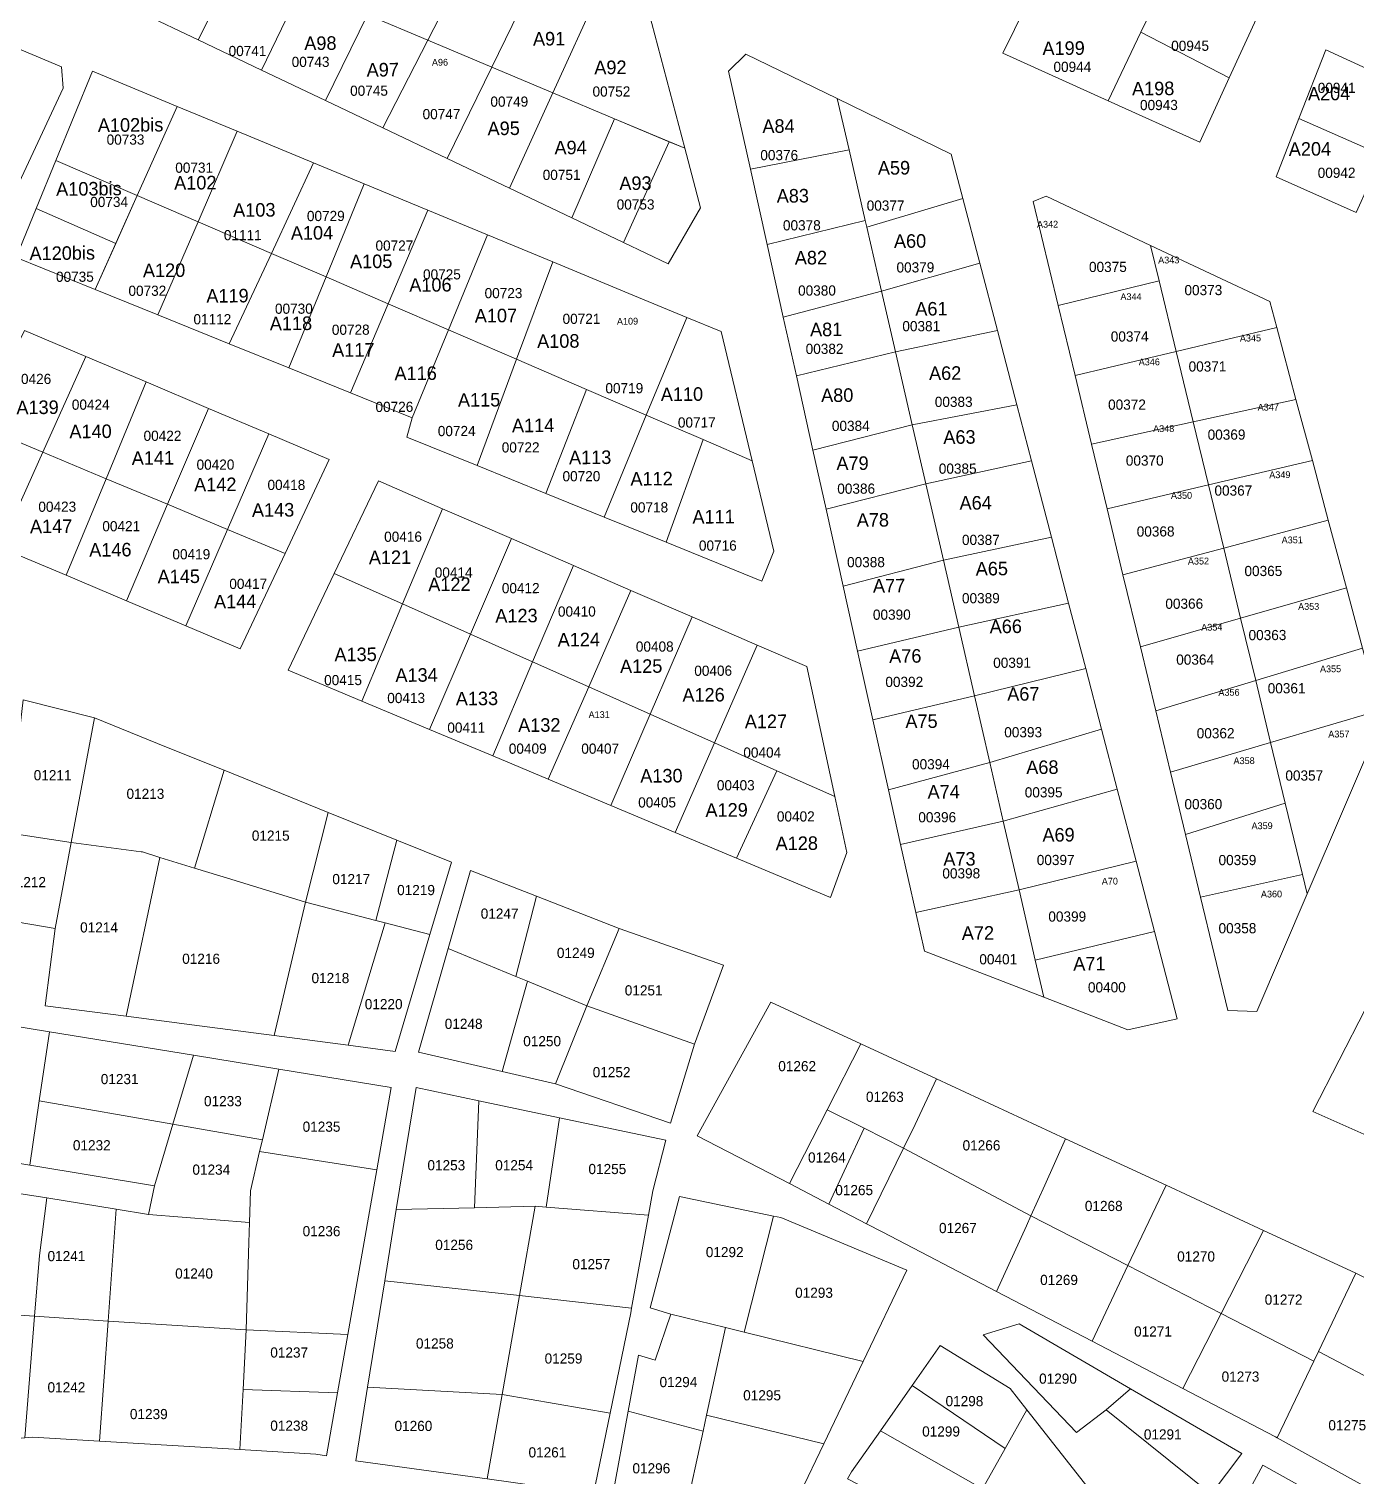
# Model space of a CAD drawing. Header units: metres. Extents: x 245225 to 248406, y 1633796 to 1637634.
# Drawn here: x 246981.7 to 247177.5, y 1634356 to 1634569.6 of the extents above; entities that cross this region are included whole.
import ezdxf
from ezdxf.enums import TextEntityAlignment as Align

# ---------------------------------------------------------------- set-up
doc = ezdxf.new("R2010")
doc.units = ezdxf.units.M
doc.header["$MEASUREMENT"] = 0
doc.layers.add('historique_numero_parcelle', color=7, linetype='Continuous')
doc.layers.add('numero_lot', color=7, linetype='Continuous')
doc.layers.add('LIMITES_PARCELLES', color=7, linetype='Continuous', lineweight=0, true_color=0xffffff)
doc.styles.add('Style-FANCY', font='FANCY.shx')
doc.styles.add('Style-WORKING', font='WORKING.shx')

msp = doc.modelspace()

# ---------------------------------------------------------------- linework, layer by layer
at = {"layer": 'limites_parcelles', "flags": 128}
for points in [[(247145.724, 1634569.122), (247140.875, 1634559.022), (247125.372, 1634566.054), (247130.501, 1634576.586), (247134.485, 1634584.766), (247149.736, 1634577.479), (247145.724, 1634569.122)], [(247078.441, 1634552), (247068.052, 1634556.368), (247058.987, 1634560.179), (247065.717, 1634575.002), (247073.143, 1634572.086), (247078.441, 1634552)], [(246959.399, 1634544.776), (246977.814, 1634567.636), (246986.493, 1634564.038), (246986.705, 1634560.863), (246976.121, 1634538.214), (246959.399, 1634544.776)], [(247100.925, 1634559.325), (247102.663, 1634551.759), (247088.106, 1634548.905), (247084.891, 1634563.355), (247087.431, 1634565.895), (247100.925, 1634559.325)], [(247119.457, 1634544.603), (247105.283, 1634540.356), (247105.054, 1634541.356), (247102.663, 1634551.759), (247100.925, 1634559.325), (247117.752, 1634551.131), (247119.457, 1634544.603)], [(247069.411, 1634538.08), (247076.124, 1634552.974), (247078.441, 1634552), (247080.763, 1634543.194), (247076.001, 1634534.939), (247069.411, 1634538.08)], [(247147.15, 1634537.671), (247148.417, 1634532.421), (247133.516, 1634528.777), (247129.817, 1634544.146), (247131.722, 1634544.94), (247147.15, 1634537.671)], [(247105.283, 1634540.356), (247107.452, 1634530.919), (247092.964, 1634527.07), (247090.573, 1634537.815), (247105.054, 1634541.356), (247105.283, 1634540.356)], [(247165.768, 1634525.547), (247150.929, 1634522.014), (247148.417, 1634532.421), (247147.15, 1634537.671), (247164.742, 1634529.382), (247165.768, 1634525.547)], [(247078.716, 1634527.035), (247072.75, 1634512.613), (247063.949, 1634516.412), (247053.618, 1634520.871), (247058.948, 1634535.227), (247069.574, 1634530.824), (247078.716, 1634527.035)], [(247053.618, 1634520.871), (247047.788, 1634505.172), (247037.425, 1634509.38), (247038.218, 1634512.237), (247043.567, 1634525.21), (247053.618, 1634520.871)], [(247088.358, 1634505.875), (247081.124, 1634508.998), (247072.75, 1634512.613), (247078.716, 1634527.035), (247083.78, 1634524.937), (247088.358, 1634505.875)], [(247088.358, 1634505.875), (247091.558, 1634492.552), (247089.812, 1634488.107), (247075.662, 1634493.853), (247081.124, 1634508.998), (247088.358, 1634505.875)], [(247100.568, 1634456.308), (247092.032, 1634460.118), (247082.813, 1634464.232), (247089.12, 1634478.667), (247096.418, 1634475.501), (247100.568, 1634456.308)], [(247010.463, 1634460.198), (247006.117, 1634445.772), (247000.994, 1634447.352), (246998.436, 1634448.141), (246998.237, 1634448.167), (246987.933, 1634449.541), (246991.374, 1634467.919), (247001.983, 1634463.628), (247010.463, 1634460.198)], [(247170.258, 1634441.943), (247169.566, 1634444.808), (247167.017, 1634455.37), (247164.859, 1634464.307), (247180.873, 1634469.046), (247181.252, 1634467.629), (247170.258, 1634441.943)], [(247025.818, 1634453.986), (247022.46, 1634440.732), (247011.476, 1634444.12), (247006.117, 1634445.772), (247010.463, 1634460.198), (247025.818, 1634453.986)], [(247100.568, 1634456.308), (247102.345, 1634448.09), (247099.911, 1634441.423), (247086.04, 1634447.239), (247092.032, 1634460.118), (247100.568, 1634456.308)], [(246998.237, 1634448.167), (246998.436, 1634448.141), (247000.994, 1634447.352), (246996.013, 1634423.896), (246984.098, 1634425.454), (246985.553, 1634436.831), (246987.933, 1634449.541), (246998.237, 1634448.167)], [(247040.843, 1634435.96), (247034.213, 1634437.682), (247032.843, 1634438.037), (247035.943, 1634449.89), (247044.026, 1634446.62), (247040.843, 1634435.96)], [(247022.46, 1634440.732), (247017.878, 1634421.036), (247006.861, 1634422.477), (246996.013, 1634423.896), (247000.994, 1634447.352), (247006.117, 1634445.772), (247011.476, 1634444.12), (247022.46, 1634440.732)], [(247170.258, 1634441.943), (247162.837, 1634424.607), (247158.551, 1634424.766), (247154.531, 1634441.469), (247169.566, 1634444.808), (247170.258, 1634441.943)], [(247130.136, 1634432.197), (247131.401, 1634426.693), (247113.783, 1634433.497), (247112.51, 1634439.219), (247127.751, 1634442.575), (247130.136, 1634432.197)], [(247032.843, 1634438.037), (247034.213, 1634437.682), (247028.756, 1634419.614), (247017.878, 1634421.036), (247022.46, 1634440.732), (247032.843, 1634438.037)], [(247064.002, 1634425.454), (247055.208, 1634429.07), (247053.497, 1634429.774), (247056.56, 1634441.61), (247068.765, 1634436.831), (247064.002, 1634425.454)], [(247130.136, 1634432.197), (247147.723, 1634436.387), (247151.09, 1634423.496), (247143.787, 1634421.908), (247131.401, 1634426.693), (247130.136, 1634432.197)], [(247053.497, 1634429.774), (247055.208, 1634429.07), (247051.49, 1634415.748), (247039.131, 1634418.575), (247043.505, 1634433.883), (247053.497, 1634429.774)], [(246984.713, 1634421.615), (246983.206, 1634411.43), (246981.797, 1634401.914), (246959.906, 1634405.533), (246964.005, 1634424.993), (246984.713, 1634421.615)], [(247099.431, 1634410.079), (247093.86, 1634399.194), (247080.274, 1634406.271), (247085.81, 1634416.33), (247091.122, 1634425.983), (247104.416, 1634419.819), (247099.431, 1634410.079)], [(247115.562, 1634414.652), (247112.419, 1634407.924), (247110.709, 1634404.44), (247104.874, 1634407.357), (247099.431, 1634410.079), (247104.416, 1634419.819), (247115.562, 1634414.652)], [(247033.001, 1634401.251), (247015.717, 1634403.929), (247016.124, 1634405.677), (247018.555, 1634416.094), (247035.136, 1634413.389), (247033.001, 1634401.251)], [(247131.526, 1634398.965), (247129.495, 1634394.466), (247110.709, 1634404.44), (247112.419, 1634407.924), (247115.562, 1634414.652), (247134.618, 1634405.817), (247131.526, 1634398.965)], [(247047.425, 1634395.64), (247048.054, 1634411.432), (247059.93, 1634408.923), (247058, 1634395.73), (247056.38, 1634395.859), (247047.425, 1634395.64)], [(247016.124, 1634405.677), (247015.717, 1634403.929), (247014.364, 1634398.134), (247014.22, 1634393.475), (246999.336, 1634394.642), (247000.183, 1634398.875), (247002.903, 1634407.988), (247016.124, 1634405.677)], [(247073.057, 1634394.526), (247058, 1634395.73), (247059.93, 1634408.923), (247075.618, 1634405.61), (247073.713, 1634398.149), (247073.057, 1634394.526)], [(247149.438, 1634398.946), (247143.817, 1634387.105), (247129.495, 1634394.466), (247131.526, 1634398.965), (247134.618, 1634405.817), (247149.438, 1634398.946)], [(247030.982, 1634389.773), (247028.723, 1634376.927), (247013.729, 1634377.603), (247014.128, 1634390.499), (247014.22, 1634393.475), (247014.364, 1634398.134), (247015.717, 1634403.929), (247033.001, 1634401.251), (247030.982, 1634389.773)], [(247129.495, 1634394.466), (247128.825, 1634392.982), (247124.439, 1634383.265), (247107.643, 1634392.014), (247105.229, 1634393.272), (247110.709, 1634404.44), (247129.495, 1634394.466)], [(246983.249, 1634388.609), (246982.519, 1634379.621), (246972.68, 1634380.258), (246952.416, 1634381.568), (246955.826, 1634391.097), (246956.149, 1634392.24), (246959.104, 1634400.967), (246984.307, 1634397.076), (246983.249, 1634388.609)], [(246994.548, 1634395.417), (246993.358, 1634378.92), (246982.519, 1634379.621), (246983.249, 1634388.609), (246984.307, 1634397.076), (246994.548, 1634395.417)], [(247091.527, 1634394.406), (247087.171, 1634377.268), (247084.453, 1634377.939), (247076.383, 1634379.931), (247073.313, 1634380.884), (247077.664, 1634397.319), (247091.527, 1634394.406)], [(246999.336, 1634394.642), (247014.22, 1634393.475), (247014.128, 1634390.499), (247013.729, 1634377.603), (246993.358, 1634378.92), (246994.548, 1634395.417), (246999.336, 1634394.642)], [(247054.054, 1634382.669), (247034.185, 1634384.873), (247035.877, 1634395.356), (247047.425, 1634395.64), (247056.38, 1634395.859), (247054.054, 1634382.669)], [(247058, 1634395.73), (247073.057, 1634394.526), (247070.581, 1634380.835), (247054.054, 1634382.669), (247056.38, 1634395.859), (247058, 1634395.73)], [(247104.736, 1634372.933), (247087.171, 1634377.268), (247091.527, 1634394.406), (247092.604, 1634394.18), (247111.178, 1634386.401), (247104.736, 1634372.933)], [(247143.817, 1634387.105), (247138.514, 1634375.933), (247124.439, 1634383.265), (247128.825, 1634392.982), (247129.495, 1634394.466), (247143.817, 1634387.105)], [(247177.429, 1634385.968), (247171.904, 1634374.412), (247171.234, 1634373.012), (247157.553, 1634380.044), (247163.814, 1634392.28), (247177.429, 1634385.968)], [(247195.8, 1634376.657), (247189.968, 1634364.914), (247171.904, 1634374.412), (247177.429, 1634385.968), (247178.435, 1634385.502), (247195.8, 1634376.657)], [(247070.581, 1634380.835), (247070.456, 1634380.143), (247067.416, 1634365.323), (247051.484, 1634368.098), (247054.054, 1634382.669), (247070.581, 1634380.835)], [(246982.519, 1634379.621), (246981.061, 1634361.686), (246971.636, 1634360.842), (246971.087, 1634360.839), (246971.881, 1634370.512), (246972.68, 1634380.258), (246982.519, 1634379.621)], [(247171.234, 1634373.012), (247165.825, 1634361.698), (247165.603, 1634361.821), (247151.885, 1634368.967), (247157.553, 1634380.044), (247171.234, 1634373.012)], [(246993.358, 1634378.92), (246992.081, 1634361.198), (246982.272, 1634361.795), (246981.061, 1634361.686), (246982.519, 1634379.621), (246993.358, 1634378.92)], [(247013.729, 1634377.603), (247013.264, 1634368.811), (247012.795, 1634359.938), (246992.081, 1634361.198), (246993.358, 1634378.92), (247013.729, 1634377.603)], [(247084.453, 1634377.939), (247081.651, 1634365.036), (247081.137, 1634362.666), (247070.091, 1634365.618), (247071.62, 1634373.899), (247074.054, 1634373.158), (247076.383, 1634379.931), (247084.453, 1634377.939)], [(247087.171, 1634377.268), (247104.736, 1634372.933), (247098.931, 1634360.794), (247081.651, 1634365.036), (247084.453, 1634377.939), (247087.171, 1634377.268)], [(247144.169, 1634368.931), (247140.599, 1634365.79), (247136.234, 1634362.483), (247122.475, 1634376.903), (247127.767, 1634378.49), (247144.169, 1634368.931)], [(247125.687, 1634360.103), (247111.983, 1634369.415), (247116.125, 1634375.315), (247126.444, 1634368.965), (247128.914, 1634365.813), (247125.687, 1634360.103)], [(247189.968, 1634364.914), (247183.498, 1634351.885), (247165.825, 1634361.698), (247171.234, 1634373.012), (247171.904, 1634374.412), (247189.968, 1634364.914)], [(247027.206, 1634368.304), (247025.57, 1634359.004), (247024.024, 1634359.255), (247012.795, 1634359.938), (247013.264, 1634368.811), (247027.206, 1634368.304)], [(247081.137, 1634362.666), (247078.444, 1634350.264), (247071.173, 1634352.429), (247067.76, 1634352.997), (247070.091, 1634365.618), (247081.137, 1634362.666)], [(247098.931, 1634360.794), (247091.969, 1634346.237), (247078.444, 1634350.264), (247081.137, 1634362.666), (247081.651, 1634365.036), (247098.931, 1634360.794)], [(247137.954, 1634354.281), (247131.203, 1634340.448), (247118.478, 1634347.348), (247122.335, 1634354.172), (247125.687, 1634360.103), (247128.914, 1634365.813), (247137.954, 1634354.281)], [(247122.335, 1634354.172), (247118.478, 1634347.348), (247112.927, 1634350.22), (247102.444, 1634355.644), (247103.028, 1634356.662), (247107.282, 1634362.72), (247122.335, 1634354.172)]]:
    msp.add_lwpolyline(points, close=True, dxfattribs=at)
at = {"layer": 'limites_parcelles'}
for points in [[(247047.755, 1634582.056), (247040.522, 1634567.943), (247031.609, 1634571.69), (247038.437, 1634585.715)], [(247012.524, 1634579.714), (247006.632, 1634568.007), (246998.136, 1634572.057), (247003.865, 1634583.354)], [(247191.983, 1634577.65), (247187.627, 1634566.787), (247176.014, 1634572.245), (247180.061, 1634583.531)], [(247056.984, 1634578.432), (247049.948, 1634563.98), (247040.522, 1634567.943), (247047.755, 1634582.056)], [(247021.873, 1634575.783), (247015.993, 1634563.545), (247006.632, 1634568.007), (247012.524, 1634579.714)], [(247065.717, 1634575.002), (247058.987, 1634560.179), (247049.948, 1634563.98), (247056.984, 1634578.432)], [(247163.062, 1634571.778), (247158.763, 1634562.372), (247145.724, 1634569.122), (247149.736, 1634577.479)], [(247031.609, 1634571.69), (247025.449, 1634559.037), (247015.993, 1634563.545), (247021.873, 1634575.783)], [(247040.522, 1634567.943), (247033.895, 1634555.011), (247025.449, 1634559.037), (247031.609, 1634571.69)], [(247049.948, 1634563.98), (247043.379, 1634550.489), (247033.895, 1634555.011), (247040.522, 1634567.943)], [(247158.763, 1634562.372), (247154.423, 1634552.877), (247140.875, 1634559.022), (247145.724, 1634569.122)], [(247185.734, 1634560.683), (247181.329, 1634550.97), (247169.044, 1634556.39), (247172.997, 1634566.53)], [(247058.987, 1634560.179), (247052.594, 1634546.097), (247043.379, 1634550.489), (247049.948, 1634563.98)], [(247003.543, 1634558.186), (246997.658, 1634545.026), (246985.671, 1634550.2), (246991.069, 1634563.355)], [(247068.052, 1634556.368), (247061.76, 1634541.727), (247052.594, 1634546.097), (247058.987, 1634560.179)], [(247012.394, 1634554.518), (247006.622, 1634541.157), (246997.658, 1634545.026), (247003.543, 1634558.186)], [(247076.124, 1634552.974), (247069.411, 1634538.08), (247061.76, 1634541.727), (247068.052, 1634556.368)], [(247181.329, 1634550.97), (247177.493, 1634542.512), (247165.695, 1634547.797), (247169.044, 1634556.39)], [(247023.683, 1634549.841), (247017.452, 1634536.482), (247006.622, 1634541.157), (247012.394, 1634554.518)], [(247105.054, 1634541.356), (247090.573, 1634537.815), (247088.106, 1634548.905), (247102.663, 1634551.759)], [(246994.494, 1634537.949), (246982.757, 1634543.101), (246985.671, 1634550.2), (246997.658, 1634545.026)], [(247031.155, 1634546.744), (247025.514, 1634533.002), (247017.452, 1634536.482), (247023.683, 1634549.841)], [(247040.538, 1634542.856), (247034.681, 1634529.045), (247025.514, 1634533.002), (247031.155, 1634546.744)], [(247006.622, 1634541.157), (247000.692, 1634527.431), (246991.461, 1634531.169), (246997.658, 1634545.026)], [(247121.955, 1634535.04), (247107.452, 1634530.919), (247105.283, 1634540.356), (247119.457, 1634544.603)], [(246994.494, 1634537.949), (246991.461, 1634531.169), (246979.798, 1634535.891), (246982.757, 1634543.101)], [(247049.338, 1634539.209), (247043.567, 1634525.21), (247034.681, 1634529.045), (247040.538, 1634542.856)], [(247017.452, 1634536.482), (247011.238, 1634523.161), (247000.692, 1634527.431), (247006.622, 1634541.157)], [(247058.948, 1634535.227), (247053.618, 1634520.871), (247043.567, 1634525.21), (247049.338, 1634539.209)], [(247025.514, 1634533.002), (247020.016, 1634519.607), (247011.238, 1634523.161), (247017.452, 1634536.482)], [(247124.555, 1634525.085), (247109.513, 1634521.949), (247107.452, 1634530.919), (247121.955, 1634535.04)], [(247034.681, 1634529.045), (247029.115, 1634515.923), (247020.016, 1634519.607), (247025.514, 1634533.002)], [(247150.929, 1634522.014), (247136, 1634518.459), (247133.516, 1634528.777), (247148.417, 1634532.421)], [(247109.513, 1634521.949), (247094.892, 1634518.404), (247092.964, 1634527.07), (247107.452, 1634530.919)], [(247043.567, 1634525.21), (247038.218, 1634512.237), (247029.115, 1634515.923), (247034.681, 1634529.045)], [(247168.602, 1634514.946), (247153.436, 1634511.631), (247150.929, 1634522.014), (247165.768, 1634525.547)], [(246990.083, 1634521.286), (246983.743, 1634507.128), (246974.204, 1634511.111), (246981.047, 1634525.121)], [(247127.419, 1634514.123), (247111.987, 1634511.181), (247109.513, 1634521.949), (247124.555, 1634525.085)], [(246998.978, 1634517.511), (246993.064, 1634503.236), (246983.743, 1634507.128), (246990.083, 1634521.286)], [(247111.987, 1634511.181), (247097.335, 1634507.424), (247094.892, 1634518.404), (247109.513, 1634521.949)], [(247153.436, 1634511.631), (247138.433, 1634508.351), (247136, 1634518.459), (247150.929, 1634522.014)], [(247063.949, 1634516.412), (247057.951, 1634501.045), (247047.788, 1634505.172), (247053.618, 1634520.871)], [(247008.152, 1634513.618), (247002.117, 1634499.456), (246993.064, 1634503.236), (246998.978, 1634517.511)], [(247072.75, 1634512.613), (247066.524, 1634497.564), (247057.951, 1634501.045), (247063.949, 1634516.412)], [(247171.014, 1634505.925), (247155.685, 1634502.315), (247153.436, 1634511.631), (247168.602, 1634514.946)], [(247017.067, 1634509.835), (247010.988, 1634495.752), (247002.117, 1634499.456), (247008.152, 1634513.618)], [(247081.124, 1634508.998), (247075.662, 1634493.853), (247066.524, 1634497.564), (247072.75, 1634512.613)], [(247129.569, 1634505.889), (247113.983, 1634502.493), (247111.987, 1634511.181), (247127.419, 1634514.123)], [(246983.743, 1634507.128), (246977.448, 1634493.072), (246967.454, 1634497.293), (246974.204, 1634511.111)], [(247113.983, 1634502.493), (247099.272, 1634498.721), (247097.335, 1634507.424), (247111.987, 1634511.181)], [(247155.685, 1634502.315), (247140.733, 1634498.794), (247138.433, 1634508.351), (247153.436, 1634511.631)], [(247019.485, 1634492.204), (247010.988, 1634495.752), (247017.067, 1634509.835), (247025.994, 1634506.046)], [(246993.064, 1634503.236), (246987.155, 1634488.973), (246977.448, 1634493.072), (246983.743, 1634507.128)], [(247132.518, 1634494.6), (247116.579, 1634491.195), (247113.983, 1634502.493), (247129.569, 1634505.889)], [(247173.371, 1634497.109), (247157.932, 1634493.003), (247155.685, 1634502.315), (247171.014, 1634505.925)], [(247002.117, 1634499.456), (246996.049, 1634485.217), (246987.155, 1634488.973), (246993.064, 1634503.236)], [(247042.708, 1634498.802), (247036.807, 1634484.765), (247026.723, 1634489.266), (247033.236, 1634502.912)], [(247116.579, 1634491.195), (247101.797, 1634487.369), (247099.272, 1634498.721), (247113.983, 1634502.493)], [(247157.932, 1634493.003), (247143.078, 1634489.052), (247140.733, 1634498.794), (247155.685, 1634502.315)], [(247010.988, 1634495.752), (247004.838, 1634481.505), (246996.049, 1634485.217), (247002.117, 1634499.456)], [(247052.867, 1634494.395), (247046.807, 1634480.302), (247036.807, 1634484.765), (247042.708, 1634498.802)], [(247019.485, 1634492.204), (247012.861, 1634478.117), (247004.838, 1634481.505), (247010.988, 1634495.752)], [(247176.039, 1634487.128), (247160.433, 1634482.645), (247157.932, 1634493.003), (247173.371, 1634497.109)], [(247062.01, 1634490.429), (247055.983, 1634476.207), (247046.807, 1634480.302), (247052.867, 1634494.395)], [(247135.058, 1634484.873), (247118.845, 1634481.338), (247116.579, 1634491.195), (247132.518, 1634494.6)], [(247118.845, 1634481.338), (247103.931, 1634477.78), (247101.797, 1634487.369), (247116.579, 1634491.195)], [(247160.433, 1634482.645), (247145.642, 1634478.397), (247143.078, 1634489.052), (247157.932, 1634493.003)], [(247036.807, 1634484.765), (247030.774, 1634470.413), (247019.901, 1634474.972), (247026.723, 1634489.266)], [(247070.489, 1634486.75), (247064.26, 1634472.513), (247055.983, 1634476.207), (247062.01, 1634490.429)], [(247079.533, 1634482.827), (247073.346, 1634468.458), (247064.26, 1634472.513), (247070.489, 1634486.75)], [(247178.422, 1634478.216), (247162.656, 1634473.437), (247160.433, 1634482.645), (247176.039, 1634487.128)], [(247046.807, 1634480.302), (247040.756, 1634466.227), (247030.774, 1634470.413), (247036.807, 1634484.765)], [(247137.575, 1634475.238), (247121.178, 1634471.183), (247118.845, 1634481.338), (247135.058, 1634484.873)], [(247089.12, 1634478.667), (247082.813, 1634464.232), (247073.346, 1634468.458), (247079.533, 1634482.827)], [(247162.656, 1634473.437), (247147.912, 1634468.967), (247145.642, 1634478.397), (247160.433, 1634482.645)], [(247121.178, 1634471.183), (247106.185, 1634467.647), (247103.931, 1634477.78), (247118.845, 1634481.338)], [(247055.983, 1634476.207), (247050.094, 1634462.311), (247040.756, 1634466.227), (247046.807, 1634480.302)], [(247180.873, 1634469.046), (247164.859, 1634464.307), (247162.656, 1634473.437), (247178.422, 1634478.216)], [(247064.26, 1634472.513), (247058.293, 1634458.873), (247050.094, 1634462.311), (247055.983, 1634476.207)], [(247139.916, 1634466.273), (247123.441, 1634461.334), (247121.178, 1634471.183), (247137.575, 1634475.238)], [(247073.346, 1634468.458), (247067.548, 1634454.993), (247058.293, 1634458.873), (247064.26, 1634472.513)], [(247164.859, 1634464.307), (247150.086, 1634459.935), (247147.912, 1634468.967), (247162.656, 1634473.437)], [(246978.55, 1634450.989), (246980.821, 1634470.595), (246991.374, 1634467.919), (246987.933, 1634449.541)], [(247123.441, 1634461.334), (247108.487, 1634457.301), (247106.185, 1634467.647), (247121.178, 1634471.183)], [(247082.813, 1634464.232), (247077.038, 1634451.014), (247067.548, 1634454.993), (247073.346, 1634468.458)], [(247142.235, 1634457.397), (247125.427, 1634452.692), (247123.441, 1634461.334), (247139.916, 1634466.273)], [(247092.032, 1634460.118), (247086.04, 1634447.239), (247077.038, 1634451.014), (247082.813, 1634464.232)], [(247167.017, 1634455.37), (247152.299, 1634450.74), (247150.086, 1634459.935), (247164.859, 1634464.307)], [(247125.427, 1634452.692), (247110.281, 1634449.241), (247108.487, 1634457.301), (247123.441, 1634461.334)], [(247145.007, 1634446.784), (247127.751, 1634442.575), (247125.427, 1634452.692), (247142.235, 1634457.397)], [(247169.566, 1634444.808), (247154.531, 1634441.469), (247152.299, 1634450.74), (247167.017, 1634455.37)], [(247035.943, 1634449.89), (247032.843, 1634438.037), (247022.46, 1634440.732), (247025.818, 1634453.986)], [(247127.751, 1634442.575), (247112.51, 1634439.219), (247110.281, 1634449.241), (247125.427, 1634452.692)], [(246987.933, 1634449.541), (246985.553, 1634436.831), (246975.986, 1634438.466), (246978.55, 1634450.989)], [(247147.723, 1634436.387), (247130.136, 1634432.197), (247127.751, 1634442.575), (247145.007, 1634446.784)], [(247056.56, 1634441.61), (247053.497, 1634429.774), (247043.505, 1634433.883), (247046.804, 1634445.43)], [(247040.843, 1634435.96), (247035.692, 1634418.707), (247028.756, 1634419.614), (247034.213, 1634437.682)], [(247079.877, 1634419.765), (247064.002, 1634425.454), (247068.765, 1634436.831), (247084.142, 1634431.448)], [(247064.002, 1634425.454), (247059.372, 1634413.944), (247051.49, 1634415.748), (247055.208, 1634429.07)], [(247059.372, 1634413.944), (247064.002, 1634425.454), (247079.877, 1634419.765), (247076.305, 1634408.124)], [(247189.105, 1634419.857), (247182.171, 1634404.942), (247171.092, 1634409.843), (247178.847, 1634425.017)], [(247002.903, 1634407.988), (246983.206, 1634411.43), (246984.713, 1634421.615), (247005.938, 1634418.152)], [(247016.124, 1634405.677), (247002.903, 1634407.988), (247005.938, 1634418.152), (247018.555, 1634416.094)], [(247048.054, 1634411.432), (247047.425, 1634395.64), (247035.877, 1634395.356), (247038.787, 1634413.389)], [(247002.903, 1634407.988), (247000.183, 1634398.875), (246981.797, 1634401.914), (246983.206, 1634411.43)], [(247104.874, 1634407.357), (247099.684, 1634396.16), (247093.86, 1634399.194), (247099.431, 1634410.079)], [(247099.684, 1634396.16), (247104.874, 1634407.357), (247110.709, 1634404.44), (247105.229, 1634393.272)], [(247163.814, 1634392.28), (247157.553, 1634380.044), (247143.817, 1634387.105), (247149.438, 1634398.946)], [(247157.553, 1634380.044), (247151.885, 1634368.967), (247138.514, 1634375.933), (247143.817, 1634387.105)], [(247054.054, 1634382.669), (247051.484, 1634368.098), (247031.649, 1634369.153), (247034.185, 1634384.873)], [(247027.206, 1634368.304), (247013.264, 1634368.811), (247013.729, 1634377.603), (247028.723, 1634376.927)], [(247125.687, 1634360.103), (247122.335, 1634354.172), (247107.282, 1634362.72), (247111.983, 1634369.415)], [(247051.484, 1634368.098), (247049.281, 1634355.606), (247029.897, 1634358.302), (247031.649, 1634369.153)], [(247067.416, 1634365.323), (247064.975, 1634353.422), (247049.281, 1634355.606), (247051.484, 1634368.098)], [(247140.599, 1634365.79), (247144.169, 1634368.931), (247160.614, 1634359.347), (247156.078, 1634353.355)], [(247180.28, 1634348.38), (247173.005, 1634333.758), (247155.87, 1634343.235), (247163.71, 1634357.621)]]:
    msp.add_3dface(points, dxfattribs=at)

# ---------------------------------------------------------------- texts
at = {"layer": 'historique_numero_parcelle', "style": 'Style-FANCY'}
for s, p in [('00945', (247152.978184, 1634567.124259)), ('00741', (247013.925008, 1634566.358856)), ('00743', (247023.228184, 1634564.749259)), ('00944', (247135.612348, 1634564.019407)), ('00941', (247174.601008, 1634560.914856)), ('00745', (247031.850184, 1634560.494259)), ('00749', (247052.544184, 1634558.884259)), ('00752', (247067.611019, 1634560.37911)), ('00747', (247042.542184, 1634557.044259)), ('00943', (247148.380184, 1634558.385259)), ('00733', (246995.931019, 1634553.27911)), ('00376', (247092.366019, 1634550.99111)), ('00731', (247006.056843, 1634549.138708)), ('00751', (247060.262843, 1634548.075708)), ('00942', (247174.592184, 1634548.381259)), ('00734', (246993.509184, 1634544.079259)), ('00753', (247071.175019, 1634543.70611)), ('00729', (247025.477019, 1634542.00911)), ('00377', (247108.059019, 1634543.54611)), ('00378', (247095.703019, 1634540.63211)), ('01111', (247013.225459, 1634539.18146)), ('00727', (247035.593019, 1634537.64011)), ('00735', (246988.458019, 1634533.04011)), ('00725', (247042.606019, 1634533.38511)), ('00379', (247112.455019, 1634534.42211)), ('00375', (247140.852019, 1634534.49011)), ('00732', (246999.150019, 1634530.97011)), ('00380', (247097.937019, 1634531.00511)), ('00373', (247154.936019, 1634531.06911)), ('00723', (247051.689019, 1634530.62511)), ('01112', (247008.739635, 1634526.771863)), ('00730', (247020.763019, 1634528.32511)), ('00721', (247063.193843, 1634526.830708)), ('00728', (247029.155019, 1634525.22111)), ('00381', (247113.318843, 1634525.748708)), ('00382', (247099.054019, 1634522.39711)), ('00374', (247144.065184, 1634524.227259)), ('00371', (247155.547843, 1634519.799708)), ('00426', (246982.180184, 1634517.959259)), ('00719', (247069.51089, 1634516.596694)), ('00424', (246990.796348, 1634514.164407)), ('00726', (247035.593019, 1634513.83711)), ('00383', (247118.105019, 1634514.57811)), ('00372', (247143.669019, 1634514.16511)), ('00422', (247001.380184, 1634509.565259)), ('00724', (247044.784184, 1634510.272259)), ('00717', (247080.20289, 1634511.536694)), ('00384', (247102.923184, 1634511.029259)), ('00369', (247158.356019, 1634509.73811)), ('00722', (247054.218019, 1634507.85711)), ('00420', (247009.197184, 1634505.310259)), ('00370', (247146.285019, 1634505.91511)), ('00720', (247063.185019, 1634503.60211)), ('00385', (247118.696019, 1634504.72111)), ('00418', (247019.662056, 1634502.320842)), ('00386', (247103.718019, 1634501.76411)), ('00367', (247159.362019, 1634501.48711)), ('00423', (246985.859184, 1634499.100259)), ('00718', (247073.18989, 1634499.002694)), ('00421', (246995.296008, 1634496.225856)), ('00416', (247036.871056, 1634494.672842)), ('00368', (247147.894019, 1634495.45011)), ('00716', (247083.30689, 1634493.367694)), ('00387', (247122.112019, 1634494.20811)), ('00419', (247005.636056, 1634492.085842)), ('00388', (247105.163019, 1634490.92211)), ('00414', (247044.337221, 1634489.383991)), ('00365', (247163.788019, 1634489.61511)), ('00417', (247014.029056, 1634487.716842)), ('00412', (247054.230056, 1634487.083842)), ('00389', (247122.112019, 1634485.60011)), ('00366', (247152.119019, 1634484.78511)), ('00410', (247062.508056, 1634483.633842)), ('00390', (247108.974019, 1634483.16911)), ('00363', (247164.392019, 1634480.15711)), ('00408', (247074.001184, 1634478.459259)), ('00391', (247126.719843, 1634476.071708)), ('00364', (247153.722184, 1634476.534259)), ('00415', (247028.018056, 1634473.514842)), ('00406', (247082.624184, 1634474.894259)), ('00392', (247110.813019, 1634473.24611)), ('00361', (247167.216843, 1634472.308708)), ('00413', (247037.331056, 1634470.869842)), ('00411', (247046.191879, 1634466.50044)), ('00393', (247128.353019, 1634465.82111)), ('00362', (247156.746019, 1634465.66811)), ('00409', (247055.262184, 1634463.395259)), ('00407', (247065.954184, 1634463.395259)), ('00404', (247089.860348, 1634462.820407)), ('00394', (247114.748184, 1634461.090259)), ('00357', (247169.824019, 1634459.42911)), ('00403', (247085.958184, 1634457.991259)), ('00395', (247131.375019, 1634456.95011)), ('00405', (247074.346184, 1634455.461259)), ('00360', (247154.936019, 1634455.20311)), ('00402', (247094.810184, 1634453.391259)), ('00396', (247115.674019, 1634453.27111)), ('00397', (247133.149019, 1634446.96311)), ('00359', (247159.965019, 1634446.95311)), ('00398', (247119.222019, 1634444.99111)), ('00399', (247134.857019, 1634438.61811)), ('00358', (247159.965019, 1634436.89111)), ('00401', (247124.677008, 1634432.309856)), ('00400', (247140.697184, 1634428.170259))]:
    msp.add_text(s, height=1.499994, rotation=0.1323, dxfattribs=at).set_placement(p, align=Align.MIDDLE_CENTER)
for s, p in [('01211', (246985.170109, 1634459.470236)), ('01213', (246998.863496, 1634456.727315)), ('01215', (247017.349568, 1634450.555743)), ('01212', (246981.404428, 1634443.69844)), ('01217', (247029.228996, 1634444.146811)), ('01219', (247038.786421, 1634442.523449)), ('01247', (247051.118971, 1634439.047733)), ('01214', (246992.016803, 1634437.01257)), ('01249', (247062.354011, 1634433.251013)), ('01216', (247007.079528, 1634432.383891)), ('01218', (247026.15497, 1634429.536558)), ('01251', (247072.3673, 1634427.722313)), ('01220', (247034.010203, 1634425.687572)), ('01248', (247045.810164, 1634422.781631)), ('01250', (247057.390158, 1634420.222138)), ('01252', (247067.635864, 1634415.646245)), ('01262', (247095.01294, 1634416.53601)), ('01231', (246995.061615, 1634414.630564)), ('01233', (247010.295508, 1634411.373345)), ('01263', (247107.95092, 1634412.011414)), ('01235', (247024.844731, 1634407.601829)), ('01232', (246990.953599, 1634404.858908)), ('01266', (247122.20322, 1634404.846233)), ('01264', (247099.399539, 1634403.054938)), ('01234', (247008.583834, 1634401.258824)), ('01253', (247043.255344, 1634401.912856)), ('01254', (247053.2599, 1634401.912856)), ('01255', (247067.009178, 1634401.353076)), ('01265', (247103.423718, 1634398.240831)), ('01268', (247140.240415, 1634395.900252)), ('01236', (247024.844731, 1634392.17902)), ('01267', (247118.724855, 1634392.644782)), ('01256', (247044.411597, 1634390.156605)), ('01241', (246987.209314, 1634388.503935)), ('01292', (247084.321454, 1634389.094388)), ('01270', (247153.86301, 1634388.448091)), ('01240', (247006.03772, 1634385.932446)), ('01257', (247064.639471, 1634387.313536)), ('01269', (247133.645232, 1634384.984546)), ('01293', (247097.501339, 1634383.094248)), ('01272', (247166.773918, 1634382.080596)), ('01271', (247147.505366, 1634377.378446)), ('01258', (247041.561574, 1634375.60889)), ('01237', (247020.073442, 1634374.275032)), ('01259', (247060.544555, 1634373.389232)), ('01273', (247160.416274, 1634370.717066)), ('01242', (246987.209314, 1634369.132055)), ('01294', (247077.496843, 1634369.913183)), ('01290', (247133.492328, 1634370.415891)), ('01295', (247089.834864, 1634367.957952)), ('01298', (247119.690464, 1634367.102351)), ('01239', (246999.362194, 1634365.189106)), ('01238', (247020.073442, 1634363.47478)), ('01260', (247038.399344, 1634363.434772)), ('01299', (247116.241168, 1634362.624113)), ('01291', (247148.946293, 1634362.187128)), ('01275', (247176.166725, 1634363.537671)), ('01261', (247058.169171, 1634359.534681)), ('01296', (247073.50061, 1634357.182191))]:
    msp.add_text(s, height=1.499994, dxfattribs=at).set_placement(p, align=Align.MIDDLE_CENTER)
at = {"layer": 'numero_lot', "linetype": 'Continuous'}
for s, height, style, p in [('A98', 1.999992, 'Style-WORKING', (247022.30379, 1634566.491029)), ('A91', 1.999992, 'Style-WORKING', (247056.04479, 1634567.144029)), ('A199', 1.999992, 'Style-WORKING', (247131.20479, 1634565.746029)), ('A97', 1.999992, 'Style-WORKING', (247031.50379, 1634562.571029)), ('A96', 0.999996, 'Style-FANCY', (247041.13279, 1634564.184029)), ('A92', 1.999992, 'Style-WORKING', (247065.09179, 1634562.916029)), ('A198', 1.999992, 'Style-WORKING', (247144.41679, 1634559.791029)), ('A204', 1.998996, 'Style-WORKING', (247170.37579, 1634559.051029)), ('A102bis', 1.999992, 'Style-WORKING', (246991.84979, 1634554.402029)), ('A95', 1.999992, 'Style-WORKING', (247049.34579, 1634553.919029)), ('A84', 1.999992, 'Style-WORKING', (247089.89279, 1634554.254029)), ('A94', 1.999992, 'Style-WORKING', (247059.21579, 1634551.088029)), ('A204', 1.998996, 'Style-WORKING', (247167.54779, 1634550.878029)), ('A59', 1.999992, 'Style-WORKING', (247106.92379, 1634548.091029)), ('A103bis', 1.999992, 'Style-WORKING', (246985.70379, 1634544.979029)), ('A102', 1.999992, 'Style-WORKING', (247003.10879, 1634545.885029)), ('A93', 1.999992, 'Style-WORKING', (247068.78279, 1634545.824029)), ('A83', 1.999992, 'Style-WORKING', (247092.00179, 1634543.966029)), ('A103', 1.999992, 'Style-WORKING', (247011.81379, 1634541.871029)), ('A104', 1.999992, 'Style-WORKING', (247020.32079, 1634538.489029)), ('A342', 0.999996, 'Style-FANCY', (247130.39679, 1634540.271029)), ('A60', 1.999992, 'Style-WORKING', (247109.29579, 1634537.288029)), ('A120bis', 1.999992, 'Style-WORKING', (246981.76979, 1634535.484029)), ('A105', 1.999992, 'Style-WORKING', (247029.05579, 1634534.278029)), ('A82', 1.999992, 'Style-WORKING', (247094.67079, 1634534.833029)), ('A343', 0.999996, 'Style-FANCY', (247148.27279, 1634534.992029)), ('A120', 1.999992, 'Style-WORKING', (246998.50279, 1634532.962029)), ('A106', 1.999992, 'Style-WORKING', (247037.79379, 1634530.811029)), ('A119', 1.999992, 'Style-WORKING', (247007.85979, 1634529.203029)), ('A344', 0.999996, 'Style-FANCY', (247142.70579, 1634529.587029)), ('A107', 1.999992, 'Style-WORKING', (247047.45779, 1634526.281029)), ('A61', 1.999992, 'Style-WORKING', (247112.44779, 1634527.289029)), ('A118', 1.999992, 'Style-WORKING', (247017.21879, 1634525.126029)), ('A109', 0.999996, 'Style-FANCY', (247068.42679, 1634525.959029)), ('A81', 1.999992, 'Style-WORKING', (247096.91879, 1634524.240029)), ('A117', 1.999992, 'Style-WORKING', (247026.41879, 1634521.207029)), ('A108', 1.999992, 'Style-WORKING', (247056.65579, 1634522.519029)), ('A345', 0.999996, 'Style-FANCY', (247160.32579, 1634523.469029)), ('A346', 0.999996, 'Style-FANCY', (247145.40179, 1634519.948029)), ('A116', 1.999992, 'Style-WORKING', (247035.61479, 1634517.763029)), ('A62', 1.999992, 'Style-WORKING', (247114.47179, 1634517.795029)), ('A110', 1.999992, 'Style-WORKING', (247074.89679, 1634514.679029)), ('A139', 1.999992, 'Style-WORKING', (246979.83679, 1634512.738029)), ('A115', 1.999992, 'Style-WORKING', (247044.97279, 1634513.844029)), ('A80', 1.999992, 'Style-WORKING', (247098.55279, 1634514.537029)), ('A347', 0.999996, 'Style-FANCY', (247162.94879, 1634513.272029)), ('A140', 1.999992, 'Style-WORKING', (246987.65279, 1634509.189029)), ('A114', 1.999992, 'Style-WORKING', (247052.94379, 1634510.073029)), ('A63', 1.999992, 'Style-WORKING', (247116.58279, 1634508.362029)), ('A348', 0.999996, 'Style-FANCY', (247147.52779, 1634510.109029)), ('A141', 1.999992, 'Style-WORKING', (246996.85279, 1634505.270029)), ('A113', 1.999992, 'Style-WORKING', (247061.35879, 1634505.354029)), ('A79', 1.999992, 'Style-WORKING', (247100.80679, 1634504.497029)), ('A112', 1.999992, 'Style-WORKING', (247070.41979, 1634502.208029)), ('A349', 0.999996, 'Style-FANCY', (247164.65979, 1634503.303029)), ('A142', 1.999992, 'Style-WORKING', (247006.05179, 1634501.350029)), ('A143', 1.999992, 'Style-WORKING', (247014.58579, 1634497.596029)), ('A64', 1.999992, 'Style-WORKING', (247118.97179, 1634498.651029)), ('A350', 0.999996, 'Style-FANCY', (247150.15479, 1634500.247029)), ('A111', 1.999992, 'Style-WORKING', (247079.56579, 1634496.595029)), ('A78', 1.999992, 'Style-WORKING', (247103.80779, 1634496.129029)), ('A147', 1.999992, 'Style-WORKING', (246981.83879, 1634495.177029)), ('A146', 1.999992, 'Style-WORKING', (246990.57479, 1634491.718029)), ('A351', 0.999996, 'Style-FANCY', (247166.48679, 1634493.684029)), ('A121', 1.999992, 'Style-WORKING', (247031.82679, 1634490.602029)), ('A352', 0.999996, 'Style-FANCY', (247152.65679, 1634490.555029)), ('A145', 1.999992, 'Style-WORKING', (247000.66779, 1634487.786029)), ('A65', 1.999992, 'Style-WORKING', (247121.36079, 1634488.941029)), ('A122', 1.999992, 'Style-WORKING', (247040.59479, 1634486.620029)), ('A77', 1.999992, 'Style-WORKING', (247106.19679, 1634486.419029)), ('A144', 1.999992, 'Style-WORKING', (247008.98779, 1634484.081029)), ('A353', 0.999996, 'Style-FANCY', (247168.91479, 1634483.866029)), ('A123', 1.999992, 'Style-WORKING', (247050.48879, 1634481.989029)), ('A66', 1.999992, 'Style-WORKING', (247123.41579, 1634480.420029)), ('A124', 1.999992, 'Style-WORKING', (247059.68779, 1634478.459029)), ('A354', 0.999996, 'Style-FANCY', (247154.62179, 1634480.797029)), ('A135', 1.999992, 'Style-WORKING', (247026.75579, 1634476.273029)), ('A125', 1.999992, 'Style-WORKING', (247068.88779, 1634474.540029)), ('A76', 1.999992, 'Style-WORKING', (247108.59179, 1634476.044029)), ('A134', 1.999992, 'Style-WORKING', (247035.74879, 1634473.232029)), ('A355', 0.999996, 'Style-FANCY', (247172.14279, 1634474.652029)), ('A133', 1.999992, 'Style-WORKING', (247044.65279, 1634469.765029)), ('A126', 1.999992, 'Style-WORKING', (247078.08879, 1634470.304029)), ('A67', 1.999992, 'Style-WORKING', (247126.00379, 1634470.452029)), ('A356', 0.999996, 'Style-FANCY', (247157.15879, 1634471.184029)), ('A132', 1.999992, 'Style-WORKING', (247053.85279, 1634465.845029)), ('A131', 0.999996, 'Style-FANCY', (247064.24579, 1634467.900029)), ('A127', 1.999992, 'Style-WORKING', (247087.28879, 1634466.384029)), ('A75', 1.999992, 'Style-WORKING', (247110.98279, 1634466.418029)), ('A357', 0.999996, 'Style-FANCY', (247173.36879, 1634465.032029)), ('A68', 1.999992, 'Style-WORKING', (247128.81279, 1634459.631029)), ('A358', 0.999996, 'Style-FANCY', (247159.38879, 1634461.099029)), ('A130', 1.999992, 'Style-WORKING', (247071.86979, 1634458.363029)), ('A74', 1.999992, 'Style-WORKING', (247114.25379, 1634456.003029)), ('A129', 1.999992, 'Style-WORKING', (247081.48879, 1634453.316029)), ('A128', 1.999992, 'Style-WORKING', (247091.84179, 1634448.401029)), ('A69', 1.999992, 'Style-WORKING', (247131.20179, 1634449.656029)), ('A359', 0.999996, 'Style-FANCY', (247162.04479, 1634451.496029)), ('A73', 1.999992, 'Style-WORKING', (247116.58579, 1634446.101029)), ('A70', 0.999996, 'Style-FANCY', (247139.95479, 1634443.320029)), ('A360', 0.999996, 'Style-FANCY', (247163.42679, 1634441.418029)), ('A72', 1.999992, 'Style-WORKING', (247119.30579, 1634435.163029)), ('A71', 1.999992, 'Style-WORKING', (247135.74879, 1634430.634029))]:
    msp.add_text(s, height=height, rotation=0.512242, dxfattribs=dict(at, style=style)).set_placement(p)

doc.saveas('drawing.dxf')
